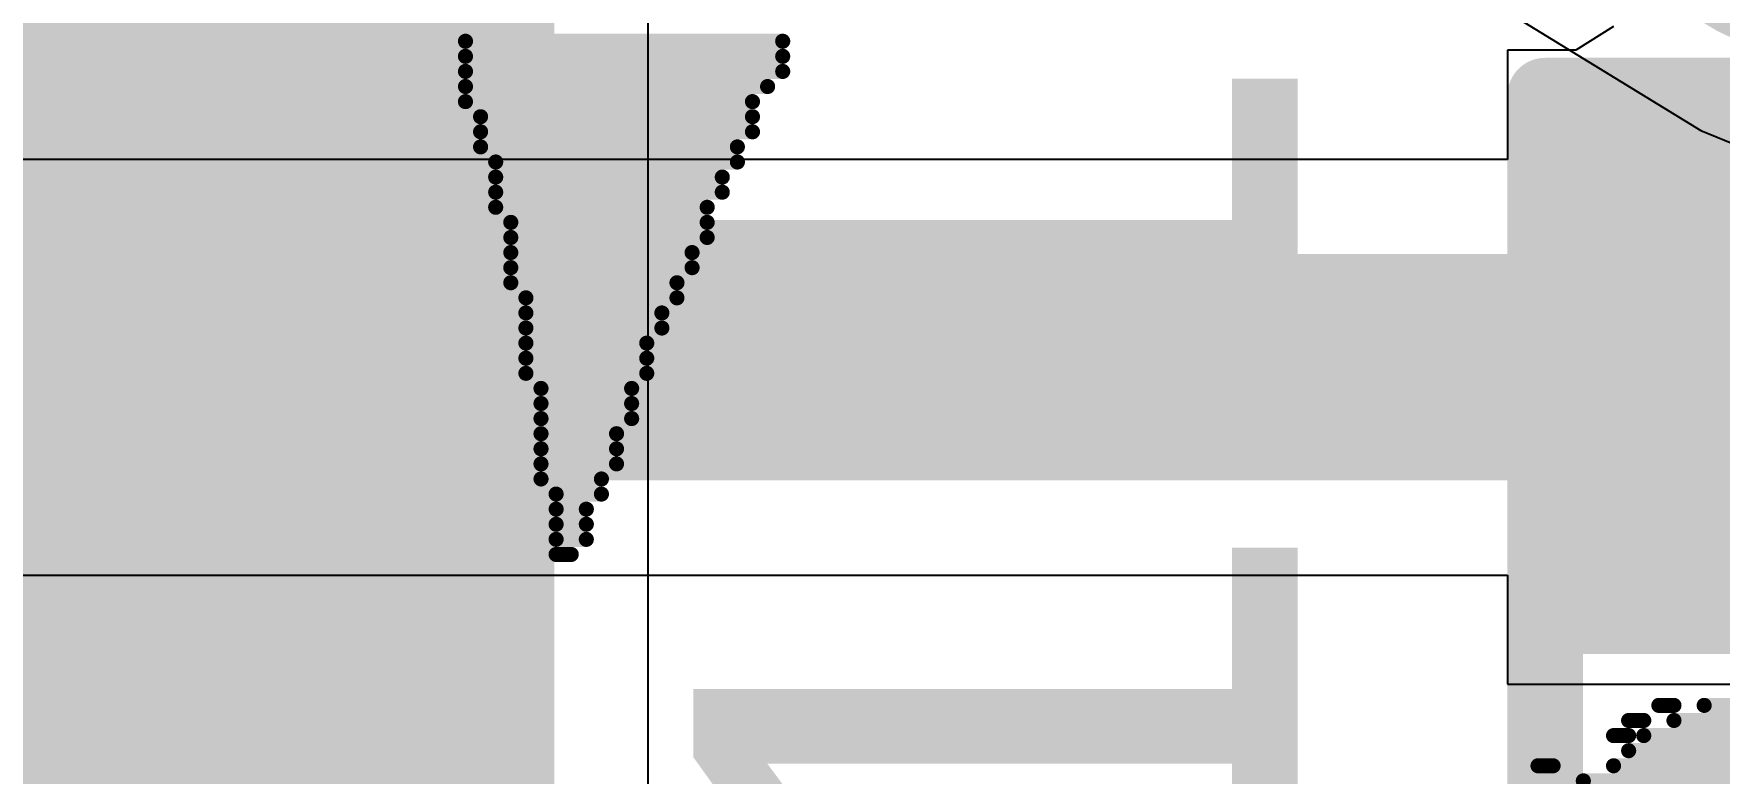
# Model space of a CAD drawing. Header units: inches. Extents: x -5 to 426, y -53 to 116.
# Drawn here: x 32.406 to 35.24, y -12.688 to -11.444 of the extents above; entities that cross this region are included whole.
import ezdxf

# ---------------------------------------------------------------- set-up
doc = ezdxf.new("R2010")
doc.units = ezdxf.units.IN
for name, color, linetype in [('Board Outline', 216, 'Continuous'), ('Bottom Layer', 5, 'Continuous'), ('Bottom Overlay', 54, 'Continuous'), ('Top Layer', 1, 'Continuous'), ('Top Overlay', 2, 'Continuous'), ('Top Paste', 8, 'Continuous'), ('Top Solder', 216, 'Continuous')]:
    doc.layers.add(name, color=color, linetype=linetype)
doc.styles.add('Arial', font='', dxfattribs={"height": 0.2})
doc.styles.get('Arial').set_extended_font_data('Arial')

# ---------------------------------------------------------------- blocks, each defined once
blk = doc.blocks.new('R___0603_39')
at = {"layer": 'Top Layer'}
for points in [[(-0.381, 0.4445), (-0.381, -0.4445), (-1.143, -0.4445), (-1.143, 0.4445)], [(1.143, 0.4445), (1.143, -0.4445), (0.381, -0.4445), (0.381, 0.4445)]]:
    blk.add_hatch(color=1, dxfattribs=at).paths.add_polyline_path(points)
at = {"layer": 'Top Paste'}
for points in [[(-0.381, 0.4445), (-0.381, -0.4445), (-1.143, -0.4445), (-1.143, 0.4445)], [(1.143, 0.4445), (1.143, -0.4445), (0.381, -0.4445), (0.381, 0.4445)]]:
    blk.add_hatch(color=8, dxfattribs=at).paths.add_polyline_path(points)
at = {"layer": 'Top Solder'}
for points in [[(-0.2794, 0.5461), (-0.2794, -0.5461), (-1.2446, -0.5461), (-1.2446, 0.5461)], [(1.2446, 0.5461), (1.2446, -0.5461), (0.2794, -0.5461), (0.2794, 0.5461)]]:
    blk.add_hatch(color=216, dxfattribs=at).paths.add_polyline_path(points)
at = {"layer": 'Top Overlay'}
for points in [[(-1.2192, 0.5334, 0.127, 0.127, 0), (1.2192, 0.5334, 0.127, 0.127, 0)], [(-1.2192, 0.5334, 0.127, 0.127, 0), (-1.2192, -0.5334, 0.127, 0.127, 0)], [(1.2192, 0.5334, 0.127, 0.127, 0), (1.2192, -0.5334, 0.127, 0.127, 0)], [(-1.2192, -0.5334, 0.127, 0.127, 0), (1.2192, -0.5334, 0.127, 0.127, 0)]]:
    blk.add_lwpolyline(points, format="xyseb", dxfattribs=at)
for points in [[(-1.25095, 0.5334, 0.0635, 0.0635, 1), (-1.18745, 0.5334, 0.0635, 0.0635, 1)], [(-1.25095, 0.5334, 0.0635, 0.0635, 1), (-1.18745, 0.5334, 0.0635, 0.0635, 1)], [(1.18745, 0.5334, 0.0635, 0.0635, 1), (1.25095, 0.5334, 0.0635, 0.0635, 1)], [(1.18745, 0.5334, 0.0635, 0.0635, 1), (1.25095, 0.5334, 0.0635, 0.0635, 1)], [(-1.25095, -0.5334, 0.0635, 0.0635, 1), (-1.18745, -0.5334, 0.0635, 0.0635, 1)], [(-1.25095, -0.5334, 0.0635, 0.0635, 1), (-1.18745, -0.5334, 0.0635, 0.0635, 1)], [(1.18745, -0.5334, 0.0635, 0.0635, 1), (1.25095, -0.5334, 0.0635, 0.0635, 1)], [(1.18745, -0.5334, 0.0635, 0.0635, 1), (1.25095, -0.5334, 0.0635, 0.0635, 1)]]:
    blk.add_lwpolyline(points, format="xyseb", close=True, dxfattribs=at)

msp = doc.modelspace()

# ---------------------------------------------------------------- linework, layer by layer
at = {"layer": 'Board Outline'}
msp.add_lwpolyline([(49.7725, 6.3481, 0.254, 0.254, -1.144567), (-0.2979, -38.4414, 0.254, 0.254, 0)], format="xyseb", dxfattribs=at)
at = {"layer": 'Bottom Layer'}
for p, q in [((33.4392, -13.3255), (33.4392, -7.3856)), ((34.8374, -11.3788), (35.2093, -11.6067)), ((35.2093, -11.6067), (35.6123, -11.7736))]:
    msp.add_line(p, q, dxfattribs=at)
for points in [[(32.7731, -13.3255, 1.016, 1.016, 0), (32.7731, -7.3856, 1.016, 1.016, 0)], [(36.4713, -11.5582, 0.381, 0.381, -0.198912), (34.7543, -10.847, 0.381, 0.381, 0)]]:
    msp.add_lwpolyline(points, format="xyseb", dxfattribs=at)
at = {"layer": 'Bottom Overlay'}
for points in [[(33.1319, -11.4566, 0.0254, 0.0254, 0), (33.6653, -11.4566, 0.0254, 0.0254, 0)], [(33.1319, -11.482, 0.0254, 0.0254, 0), (33.6653, -11.482, 0.0254, 0.0254, 0)], [(33.1319, -11.5074, 0.0254, 0.0254, 0), (33.6653, -11.5074, 0.0254, 0.0254, 0)], [(33.1319, -11.5328, 0.0254, 0.0254, 0), (33.6399, -11.5328, 0.0254, 0.0254, 0)], [(33.1319, -11.5582, 0.0254, 0.0254, 0), (33.6145, -11.5582, 0.0254, 0.0254, 0)], [(33.1573, -11.5836, 0.0254, 0.0254, 0), (33.6145, -11.5836, 0.0254, 0.0254, 0)], [(33.1573, -11.609, 0.0254, 0.0254, 0), (33.6145, -11.609, 0.0254, 0.0254, 0)], [(33.1573, -11.6344, 0.0254, 0.0254, 0), (33.5891, -11.6344, 0.0254, 0.0254, 0)], [(33.1827, -11.6598, 0.0254, 0.0254, 0), (33.5891, -11.6598, 0.0254, 0.0254, 0)], [(33.1827, -11.6852, 0.0254, 0.0254, 0), (33.5637, -11.6852, 0.0254, 0.0254, 0)], [(33.1827, -11.7106, 0.0254, 0.0254, 0), (33.5637, -11.7106, 0.0254, 0.0254, 0)], [(33.1827, -11.736, 0.0254, 0.0254, 0), (33.5383, -11.736, 0.0254, 0.0254, 0)], [(33.2081, -11.7614, 0.0254, 0.0254, 0), (33.5383, -11.7614, 0.0254, 0.0254, 0)], [(33.2081, -11.7868, 0.0254, 0.0254, 0), (33.5383, -11.7868, 0.0254, 0.0254, 0)], [(33.2081, -11.8122, 0.0254, 0.0254, 0), (33.5129, -11.8122, 0.0254, 0.0254, 0)], [(33.2081, -11.8376, 0.0254, 0.0254, 0), (33.5129, -11.8376, 0.0254, 0.0254, 0)], [(33.2081, -11.863, 0.0254, 0.0254, 0), (33.4875, -11.863, 0.0254, 0.0254, 0)], [(33.2335, -11.8884, 0.0254, 0.0254, 0), (33.4875, -11.8884, 0.0254, 0.0254, 0)], [(33.2335, -11.9138, 0.0254, 0.0254, 0), (33.4621, -11.9138, 0.0254, 0.0254, 0)], [(33.2335, -11.9392, 0.0254, 0.0254, 0), (33.4621, -11.9392, 0.0254, 0.0254, 0)], [(33.2335, -11.9646, 0.0254, 0.0254, 0), (33.4367, -11.9646, 0.0254, 0.0254, 0)], [(33.2335, -11.99, 0.0254, 0.0254, 0), (33.4367, -11.99, 0.0254, 0.0254, 0)], [(33.2335, -12.0154, 0.0254, 0.0254, 0), (33.4367, -12.0154, 0.0254, 0.0254, 0)], [(33.2589, -12.0408, 0.0254, 0.0254, 0), (33.4113, -12.0408, 0.0254, 0.0254, 0)], [(33.2589, -12.0662, 0.0254, 0.0254, 0), (33.4113, -12.0662, 0.0254, 0.0254, 0)], [(33.2589, -12.0916, 0.0254, 0.0254, 0), (33.4113, -12.0916, 0.0254, 0.0254, 0)], [(33.2589, -12.117, 0.0254, 0.0254, 0), (33.3859, -12.117, 0.0254, 0.0254, 0)], [(33.2589, -12.1424, 0.0254, 0.0254, 0), (33.3859, -12.1424, 0.0254, 0.0254, 0)], [(33.2589, -12.1678, 0.0254, 0.0254, 0), (33.3859, -12.1678, 0.0254, 0.0254, 0)], [(33.2589, -12.1932, 0.0254, 0.0254, 0), (33.3605, -12.1932, 0.0254, 0.0254, 0)], [(33.2843, -12.2186, 0.0254, 0.0254, 0), (33.3605, -12.2186, 0.0254, 0.0254, 0)], [(33.2843, -12.244, 0.0254, 0.0254, 0), (33.3351, -12.244, 0.0254, 0.0254, 0)], [(33.2843, -12.2694, 0.0254, 0.0254, 0), (33.3351, -12.2694, 0.0254, 0.0254, 0)], [(33.2843, -12.2948, 0.0254, 0.0254, 0), (33.3351, -12.2948, 0.0254, 0.0254, 0)], [(33.2843, -12.3202, 0.0254, 0.0254, 0), (33.3097, -12.3202, 0.0254, 0.0254, 0)], [(35.1385, -12.5742, 0.0254, 0.0254, 0), (35.1639, -12.5742, 0.0254, 0.0254, 0)], [(35.2147, -12.5742, 0.0254, 0.0254, 0), (36.1291, -12.5742, 0.0254, 0.0254, 0)], [(35.0877, -12.5996, 0.0254, 0.0254, 0), (35.1131, -12.5996, 0.0254, 0.0254, 0)], [(35.1639, -12.5996, 0.0254, 0.0254, 0), (36.0783, -12.5996, 0.0254, 0.0254, 0)], [(35.0623, -12.625, 0.0254, 0.0254, 0), (35.0877, -12.625, 0.0254, 0.0254, 0)], [(35.0877, -12.6504, 0.0254, 0.0254, 0), (36.0021, -12.6504, 0.0254, 0.0254, 0)], [(35.1131, -12.625, 0.0254, 0.0254, 0), (36.0529, -12.625, 0.0254, 0.0254, 0)], [(34.9353, -12.6758, 0.0254, 0.0254, 0), (34.9607, -12.6758, 0.0254, 0.0254, 0)], [(35.0623, -12.6758, 0.0254, 0.0254, 0), (35.9767, -12.6758, 0.0254, 0.0254, 0)], [(35.0115, -12.7012, 0.0254, 0.0254, 0), (35.9513, -12.7012, 0.0254, 0.0254, 0)]]:
    msp.add_lwpolyline(points, format="xyseb", dxfattribs=at)
for points in [[(33.1255, -11.4566, 0.0127, 0.0127, 1), (33.1382, -11.4566, 0.0127, 0.0127, 1)], [(33.6589, -11.4566, 0.0127, 0.0127, 1), (33.6716, -11.4566, 0.0127, 0.0127, 1)], [(33.1255, -11.482, 0.0127, 0.0127, 1), (33.1382, -11.482, 0.0127, 0.0127, 1)], [(33.6589, -11.482, 0.0127, 0.0127, 1), (33.6716, -11.482, 0.0127, 0.0127, 1)], [(33.1255, -11.5074, 0.0127, 0.0127, 1), (33.1382, -11.5074, 0.0127, 0.0127, 1)], [(33.6589, -11.5074, 0.0127, 0.0127, 1), (33.6716, -11.5074, 0.0127, 0.0127, 1)], [(33.1255, -11.5328, 0.0127, 0.0127, 1), (33.1382, -11.5328, 0.0127, 0.0127, 1)], [(33.6335, -11.5328, 0.0127, 0.0127, 1), (33.6462, -11.5328, 0.0127, 0.0127, 1)], [(33.1255, -11.5582, 0.0127, 0.0127, 1), (33.1382, -11.5582, 0.0127, 0.0127, 1)], [(33.6081, -11.5582, 0.0127, 0.0127, 1), (33.6208, -11.5582, 0.0127, 0.0127, 1)], [(33.1509, -11.5836, 0.0127, 0.0127, 1), (33.1636, -11.5836, 0.0127, 0.0127, 1)], [(33.6081, -11.5836, 0.0127, 0.0127, 1), (33.6208, -11.5836, 0.0127, 0.0127, 1)], [(33.1509, -11.609, 0.0127, 0.0127, 1), (33.1636, -11.609, 0.0127, 0.0127, 1)], [(33.6081, -11.609, 0.0127, 0.0127, 1), (33.6208, -11.609, 0.0127, 0.0127, 1)], [(33.1509, -11.6344, 0.0127, 0.0127, 1), (33.1636, -11.6344, 0.0127, 0.0127, 1)], [(33.1763, -11.6598, 0.0127, 0.0127, 1), (33.189, -11.6598, 0.0127, 0.0127, 1)], [(33.5827, -11.6344, 0.0127, 0.0127, 1), (33.5954, -11.6344, 0.0127, 0.0127, 1)], [(33.5827, -11.6598, 0.0127, 0.0127, 1), (33.5954, -11.6598, 0.0127, 0.0127, 1)], [(33.1763, -11.6852, 0.0127, 0.0127, 1), (33.189, -11.6852, 0.0127, 0.0127, 1)], [(33.5573, -11.6852, 0.0127, 0.0127, 1), (33.57, -11.6852, 0.0127, 0.0127, 1)], [(33.1763, -11.7106, 0.0127, 0.0127, 1), (33.189, -11.7106, 0.0127, 0.0127, 1)], [(33.5573, -11.7106, 0.0127, 0.0127, 1), (33.57, -11.7106, 0.0127, 0.0127, 1)], [(33.1763, -11.736, 0.0127, 0.0127, 1), (33.189, -11.736, 0.0127, 0.0127, 1)], [(33.5319, -11.736, 0.0127, 0.0127, 1), (33.5446, -11.736, 0.0127, 0.0127, 1)], [(33.2017, -11.7614, 0.0127, 0.0127, 1), (33.2144, -11.7614, 0.0127, 0.0127, 1)], [(33.5319, -11.7614, 0.0127, 0.0127, 1), (33.5446, -11.7614, 0.0127, 0.0127, 1)], [(33.2017, -11.7868, 0.0127, 0.0127, 1), (33.2144, -11.7868, 0.0127, 0.0127, 1)], [(33.5319, -11.7868, 0.0127, 0.0127, 1), (33.5446, -11.7868, 0.0127, 0.0127, 1)], [(33.2017, -11.8122, 0.0127, 0.0127, 1), (33.2144, -11.8122, 0.0127, 0.0127, 1)], [(33.5065, -11.8122, 0.0127, 0.0127, 1), (33.5192, -11.8122, 0.0127, 0.0127, 1)], [(33.2017, -11.8376, 0.0127, 0.0127, 1), (33.2144, -11.8376, 0.0127, 0.0127, 1)], [(33.5065, -11.8376, 0.0127, 0.0127, 1), (33.5192, -11.8376, 0.0127, 0.0127, 1)], [(33.2017, -11.863, 0.0127, 0.0127, 1), (33.2144, -11.863, 0.0127, 0.0127, 1)], [(33.4811, -11.863, 0.0127, 0.0127, 1), (33.4938, -11.863, 0.0127, 0.0127, 1)], [(33.2271, -11.8884, 0.0127, 0.0127, 1), (33.2398, -11.8884, 0.0127, 0.0127, 1)], [(33.2271, -11.9138, 0.0127, 0.0127, 1), (33.2398, -11.9138, 0.0127, 0.0127, 1)], [(33.4557, -11.9138, 0.0127, 0.0127, 1), (33.4684, -11.9138, 0.0127, 0.0127, 1)], [(33.4811, -11.8884, 0.0127, 0.0127, 1), (33.4938, -11.8884, 0.0127, 0.0127, 1)], [(33.2271, -11.9392, 0.0127, 0.0127, 1), (33.2398, -11.9392, 0.0127, 0.0127, 1)], [(33.4557, -11.9392, 0.0127, 0.0127, 1), (33.4684, -11.9392, 0.0127, 0.0127, 1)], [(33.2271, -11.9646, 0.0127, 0.0127, 1), (33.2398, -11.9646, 0.0127, 0.0127, 1)], [(33.4303, -11.9646, 0.0127, 0.0127, 1), (33.443, -11.9646, 0.0127, 0.0127, 1)], [(33.2271, -11.99, 0.0127, 0.0127, 1), (33.2398, -11.99, 0.0127, 0.0127, 1)], [(33.4303, -11.99, 0.0127, 0.0127, 1), (33.443, -11.99, 0.0127, 0.0127, 1)], [(33.2271, -12.0154, 0.0127, 0.0127, 1), (33.2398, -12.0154, 0.0127, 0.0127, 1)], [(33.4303, -12.0154, 0.0127, 0.0127, 1), (33.443, -12.0154, 0.0127, 0.0127, 1)], [(33.2525, -12.0408, 0.0127, 0.0127, 1), (33.2652, -12.0408, 0.0127, 0.0127, 1)], [(33.4049, -12.0408, 0.0127, 0.0127, 1), (33.4176, -12.0408, 0.0127, 0.0127, 1)], [(33.2525, -12.0662, 0.0127, 0.0127, 1), (33.2652, -12.0662, 0.0127, 0.0127, 1)], [(33.4049, -12.0662, 0.0127, 0.0127, 1), (33.4176, -12.0662, 0.0127, 0.0127, 1)], [(33.2525, -12.0916, 0.0127, 0.0127, 1), (33.2652, -12.0916, 0.0127, 0.0127, 1)], [(33.4049, -12.0916, 0.0127, 0.0127, 1), (33.4176, -12.0916, 0.0127, 0.0127, 1)], [(33.2525, -12.117, 0.0127, 0.0127, 1), (33.2652, -12.117, 0.0127, 0.0127, 1)], [(33.2525, -12.1424, 0.0127, 0.0127, 1), (33.2652, -12.1424, 0.0127, 0.0127, 1)], [(33.3795, -12.117, 0.0127, 0.0127, 1), (33.3922, -12.117, 0.0127, 0.0127, 1)], [(33.3795, -12.1424, 0.0127, 0.0127, 1), (33.3922, -12.1424, 0.0127, 0.0127, 1)], [(33.2525, -12.1678, 0.0127, 0.0127, 1), (33.2652, -12.1678, 0.0127, 0.0127, 1)], [(33.3795, -12.1678, 0.0127, 0.0127, 1), (33.3922, -12.1678, 0.0127, 0.0127, 1)], [(33.2525, -12.1932, 0.0127, 0.0127, 1), (33.2652, -12.1932, 0.0127, 0.0127, 1)], [(33.3541, -12.1932, 0.0127, 0.0127, 1), (33.3668, -12.1932, 0.0127, 0.0127, 1)], [(33.2779, -12.2186, 0.0127, 0.0127, 1), (33.2906, -12.2186, 0.0127, 0.0127, 1)], [(33.3541, -12.2186, 0.0127, 0.0127, 1), (33.3668, -12.2186, 0.0127, 0.0127, 1)], [(33.2779, -12.244, 0.0127, 0.0127, 1), (33.2906, -12.244, 0.0127, 0.0127, 1)], [(33.3287, -12.244, 0.0127, 0.0127, 1), (33.3414, -12.244, 0.0127, 0.0127, 1)], [(33.2779, -12.2694, 0.0127, 0.0127, 1), (33.2906, -12.2694, 0.0127, 0.0127, 1)], [(33.3287, -12.2694, 0.0127, 0.0127, 1), (33.3414, -12.2694, 0.0127, 0.0127, 1)], [(33.2779, -12.2948, 0.0127, 0.0127, 1), (33.2906, -12.2948, 0.0127, 0.0127, 1)], [(33.3287, -12.2948, 0.0127, 0.0127, 1), (33.3414, -12.2948, 0.0127, 0.0127, 1)], [(33.2779, -12.3202, 0.0127, 0.0127, 1), (33.2906, -12.3202, 0.0127, 0.0127, 1)], [(33.3033, -12.3202, 0.0127, 0.0127, 1), (33.316, -12.3202, 0.0127, 0.0127, 1)], [(35.1321, -12.5742, 0.0127, 0.0127, 1), (35.1448, -12.5742, 0.0127, 0.0127, 1)], [(35.1575, -12.5742, 0.0127, 0.0127, 1), (35.1702, -12.5742, 0.0127, 0.0127, 1)], [(35.2083, -12.5742, 0.0127, 0.0127, 1), (35.221, -12.5742, 0.0127, 0.0127, 1)], [(35.0813, -12.5996, 0.0127, 0.0127, 1), (35.094, -12.5996, 0.0127, 0.0127, 1)], [(35.1067, -12.5996, 0.0127, 0.0127, 1), (35.1194, -12.5996, 0.0127, 0.0127, 1)], [(35.1575, -12.5996, 0.0127, 0.0127, 1), (35.1702, -12.5996, 0.0127, 0.0127, 1)], [(35.0559, -12.625, 0.0127, 0.0127, 1), (35.0686, -12.625, 0.0127, 0.0127, 1)], [(35.0813, -12.625, 0.0127, 0.0127, 1), (35.094, -12.625, 0.0127, 0.0127, 1)], [(35.0813, -12.6504, 0.0127, 0.0127, 1), (35.094, -12.6504, 0.0127, 0.0127, 1)], [(35.1067, -12.625, 0.0127, 0.0127, 1), (35.1194, -12.625, 0.0127, 0.0127, 1)], [(34.9289, -12.6758, 0.0127, 0.0127, 1), (34.9416, -12.6758, 0.0127, 0.0127, 1)], [(34.9543, -12.6758, 0.0127, 0.0127, 1), (34.967, -12.6758, 0.0127, 0.0127, 1)], [(35.0559, -12.6758, 0.0127, 0.0127, 1), (35.0686, -12.6758, 0.0127, 0.0127, 1)], [(35.0051, -12.7012, 0.0127, 0.0127, 1), (35.0178, -12.7012, 0.0127, 0.0127, 1)]]:
    msp.add_lwpolyline(points, format="xyseb", close=True, dxfattribs=at)
at = {"layer": 'Top Layer'}
for p, q in [((35.062, -11.432), (34.999, -11.4718)), ((34.999, -11.4718), (34.8838, -11.4718)), ((34.8838, -11.4718), (34.8838, -11.6556)), ((34.8838, -11.6556), (31.993, -11.6556)), ((31.993, -12.3548), (34.8838, -12.3548)), ((34.8838, -12.3548), (34.8838, -12.5386)), ((34.8838, -12.5386), (36.0776, -12.5386))]:
    msp.add_line(p, q, dxfattribs=at)
msp.add_lwpolyline([(31.993, -12.0052, 0.381, 0.381, 0), (35.4807, -12.0052, 0.381, 0.381, 0)], format="xyseb", dxfattribs=at)

# ---------------------------------------------------------------- block references
at = {"rotation": 90}
msp.add_blockref('R___0603_39', (35.4807, -12.7672), dxfattribs=at)

# ---------------------------------------------------------------- texts
at = {"layer": 'Top Overlay', "style": 'Arial'}
msp.add_text('R11', height=1.016, rotation=90, dxfattribs=at).set_placement((34.5312, -14.0538))

doc.saveas('drawing.dxf')
